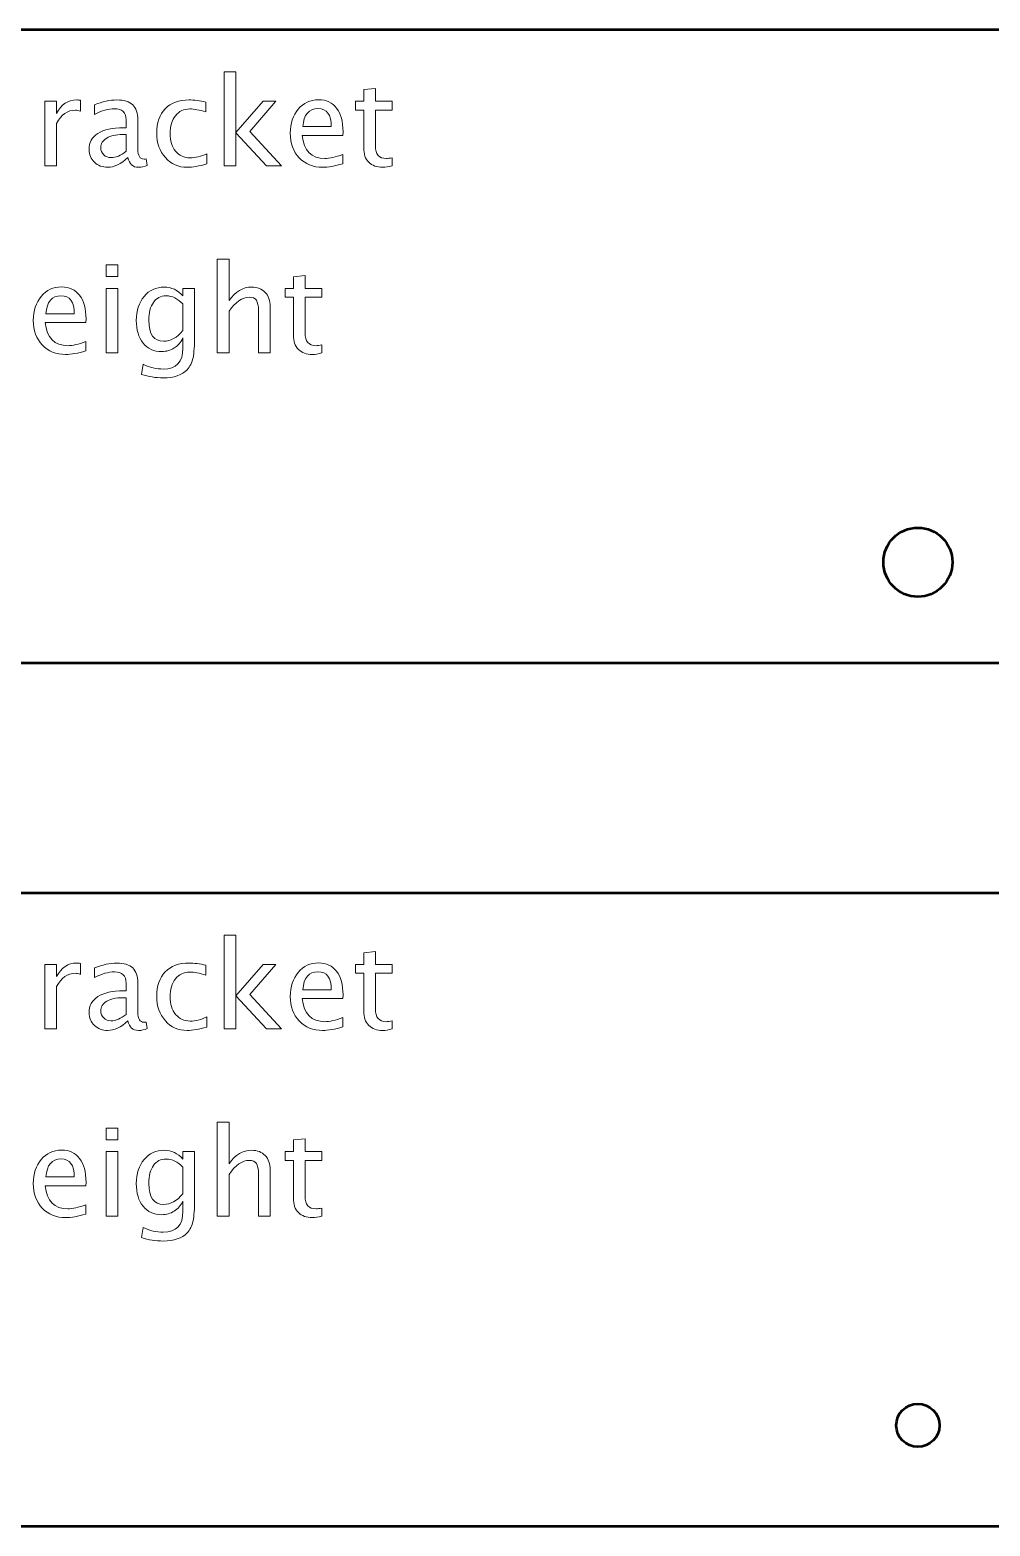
# Model space of a CAD drawing. Header units: centimetres. Extents: x -26.9 to 26.9, y -5.2 to 5.2.
# Drawn here: x 7.32 to 14, y -5.2 to 5.2 of the extents above; entities that cross this region are included whole.
import ezdxf

# ---------------------------------------------------------------- set-up
doc = ezdxf.new("R2010")
doc.units = ezdxf.units.CM
doc.header["$MEASUREMENT"] = 0
doc.layers.add('Layer 1', color=7, linetype='Continuous')

msp = doc.modelspace()

# ---------------------------------------------------------------- linework, layer by layer
at = {"layer": 'Layer 1', "lineweight": 53}
for centre, major_axis in [((13.5, 1.5), (0, 0.24)), ((13.5, -4.5), (0, 0.15))]:
    msp.add_ellipse(centre, major_axis=major_axis, ratio=1, dxfattribs=at)
for points in [[(-26.95, 1.3), (-26.95, 1.3), (-26.95, 4.7), (-26.95, 4.7), (-26.95, 4.7), (-26.95, 4.97614), (-26.72614, 5.2), (-26.45, 5.2), (-26.45, 5.2), (-26.45, 5.2), (26.45, 5.2), (26.45, 5.2), (26.45, 5.2), (26.72614, 5.2), (26.95, 4.97614), (26.95, 4.7), (26.95, 4.7), (26.95, 4.7), (26.95, 1.3), (26.95, 1.3), (26.95, 1.3), (26.95, 1.02386), (26.72614, 0.8), (26.45, 0.8), (26.45, 0.8), (26.45, 0.8), (-26.45, 0.8), (-26.45, 0.8), (-26.45, 0.8), (-26.72614, 0.8), (-26.95, 1.02386), (-26.95, 1.3)], [(-26.95, -4.7), (-26.95, -4.7), (-26.95, -1.3), (-26.95, -1.3), (-26.95, -1.3), (-26.95, -1.02386), (-26.72614, -0.8), (-26.45, -0.8), (-26.45, -0.8), (-26.45, -0.8), (26.45, -0.8), (26.45, -0.8), (26.45, -0.8), (26.72614, -0.8), (26.95, -1.02386), (26.95, -1.3), (26.95, -1.3), (26.95, -1.3), (26.95, -4.7), (26.95, -4.7), (26.95, -4.7), (26.95, -4.97614), (26.72614, -5.2), (26.45, -5.2), (26.45, -5.2), (26.45, -5.2), (-26.45, -5.2), (-26.45, -5.2), (-26.45, -5.2), (-26.72614, -5.2), (-26.95, -4.97614), (-26.95, -4.7)]]:
    msp.add_open_spline(points, degree=3, knots=[0, 0, 0, 0, 0.11111111, 0.11111111, 0.11111111, 0.11111111, 0.22222222, 0.22222222, 0.22222222, 0.22222222, 0.33333333, 0.33333333, 0.33333333, 0.33333333, 0.44444444, 0.44444444, 0.44444444, 0.44444444, 0.55555556, 0.55555556, 0.55555556, 0.55555556, 0.66666667, 0.66666667, 0.66666667, 0.66666667, 0.77777778, 0.77777778, 0.77777778, 0.77777778, 1, 1, 1, 1], dxfattribs=at)
at = {"layer": 'Layer 1', "color": 5, "lineweight": 9}
for points, knots in [([(8.67599, 4.25531), (8.67599, 4.25531), (8.67599, 4.90809), (8.67599, 4.90809), (8.67599, 4.90809), (8.67599, 4.90809), (8.75727, 4.90809), (8.75727, 4.90809), (8.75727, 4.90809), (8.75727, 4.90809), (8.75727, 4.48631), (8.75727, 4.48631), (8.75727, 4.48631), (8.75727, 4.48631), (8.94777, 4.70405), (8.94777, 4.70405), (8.94777, 4.70405), (8.94777, 4.70405), (9.03554, 4.70405), (9.03554, 4.70405), (9.03554, 4.70405), (9.03554, 4.70405), (8.85351, 4.49464), (8.85351, 4.49464), (8.85351, 4.49464), (8.85351, 4.49464), (9.07364, 4.25531), (9.07364, 4.25531), (9.07364, 4.25531), (9.07364, 4.25531), (8.96894, 4.25531), (8.96894, 4.25531), (8.96894, 4.25531), (8.96894, 4.25531), (8.75727, 4.48546), (8.75727, 4.48546), (8.75727, 4.48546), (8.75727, 4.48546), (8.75727, 4.25531), (8.75727, 4.25531), (8.75727, 4.25531), (8.75727, 4.25531), (8.67599, 4.25531), (8.67599, 4.25531)], [0, 0, 0, 0, 0.08333333, 0.08333333, 0.08333333, 0.08333333, 0.16666667, 0.16666667, 0.16666667, 0.16666667, 0.25, 0.25, 0.25, 0.25, 0.33333333, 0.33333333, 0.33333333, 0.33333333, 0.41666667, 0.41666667, 0.41666667, 0.41666667, 0.5, 0.5, 0.5, 0.5, 0.58333333, 0.58333333, 0.58333333, 0.58333333, 0.66666667, 0.66666667, 0.66666667, 0.66666667, 0.75, 0.75, 0.75, 0.75, 0.83333333, 0.83333333, 0.83333333, 0.83333333, 1, 1, 1, 1]), ([(9.84327, 4.25545), (9.81815, 4.24854), (9.79628, 4.24515), (9.7778, 4.24515), (9.7778, 4.24515), (9.73631, 4.24515), (9.70399, 4.257), (9.68085, 4.28071), (9.68085, 4.28071), (9.65757, 4.30442), (9.646, 4.3373), (9.646, 4.37949), (9.646, 4.37949), (9.646, 4.37949), (9.646, 4.64308), (9.646, 4.64308), (9.646, 4.64308), (9.646, 4.64308), (9.58983, 4.64308), (9.58983, 4.64308), (9.58983, 4.64308), (9.58983, 4.64308), (9.58983, 4.70405), (9.58983, 4.70405), (9.58983, 4.70405), (9.58983, 4.70405), (9.646, 4.70405), (9.646, 4.70405), (9.646, 4.70405), (9.646, 4.70405), (9.646, 4.78518), (9.646, 4.78518), (9.646, 4.78518), (9.646, 4.78518), (9.72728, 4.79295), (9.72728, 4.79295), (9.72728, 4.79295), (9.72728, 4.79295), (9.72728, 4.70405), (9.72728, 4.70405), (9.72728, 4.70405), (9.72728, 4.70405), (9.84496, 4.70405), (9.84496, 4.70405), (9.84496, 4.70405), (9.84496, 4.70405), (9.84496, 4.64308), (9.84496, 4.64308), (9.84496, 4.64308), (9.84496, 4.64308), (9.72728, 4.64308), (9.72728, 4.64308), (9.72728, 4.64308), (9.72728, 4.64308), (9.72728, 4.39416), (9.72728, 4.39416), (9.72728, 4.39416), (9.72728, 4.33546), (9.75282, 4.30611), (9.80376, 4.30611), (9.80376, 4.30611), (9.81463, 4.30611), (9.82775, 4.30794), (9.84327, 4.31147), (9.84327, 4.31147), (9.84327, 4.31147), (9.84327, 4.25545), (9.84327, 4.25545)], [0, 0, 0, 0, 0.05555556, 0.05555556, 0.05555556, 0.05555556, 0.11111111, 0.11111111, 0.11111111, 0.11111111, 0.16666667, 0.16666667, 0.16666667, 0.16666667, 0.22222222, 0.22222222, 0.22222222, 0.22222222, 0.27777778, 0.27777778, 0.27777778, 0.27777778, 0.33333333, 0.33333333, 0.33333333, 0.33333333, 0.38888889, 0.38888889, 0.38888889, 0.38888889, 0.44444444, 0.44444444, 0.44444444, 0.44444444, 0.5, 0.5, 0.5, 0.5, 0.55555556, 0.55555556, 0.55555556, 0.55555556, 0.61111111, 0.61111111, 0.61111111, 0.61111111, 0.66666667, 0.66666667, 0.66666667, 0.66666667, 0.72222222, 0.72222222, 0.72222222, 0.72222222, 0.77777778, 0.77777778, 0.77777778, 0.77777778, 0.83333333, 0.83333333, 0.83333333, 0.83333333, 0.88888889, 0.88888889, 0.88888889, 0.88888889, 1, 1, 1, 1]), ([(7.42842, 4.25531), (7.42842, 4.25531), (7.42842, 4.70405), (7.42842, 4.70405), (7.42842, 4.70405), (7.42842, 4.70405), (7.5097, 4.70405), (7.5097, 4.70405), (7.5097, 4.70405), (7.5097, 4.70405), (7.5097, 4.61924), (7.5097, 4.61924), (7.5097, 4.61924), (7.54202, 4.68203), (7.58886, 4.71336), (7.65039, 4.71336), (7.65039, 4.71336), (7.65871, 4.71336), (7.66746, 4.71265), (7.67649, 4.71124), (7.67649, 4.71124), (7.67649, 4.71124), (7.67649, 4.63518), (7.67649, 4.63518), (7.67649, 4.63518), (7.66238, 4.63984), (7.64997, 4.64224), (7.63924, 4.64224), (7.63924, 4.64224), (7.58759, 4.64224), (7.54441, 4.61176), (7.5097, 4.55066), (7.5097, 4.55066), (7.5097, 4.55066), (7.5097, 4.25531), (7.5097, 4.25531), (7.5097, 4.25531), (7.5097, 4.25531), (7.42842, 4.25531), (7.42842, 4.25531)], [0, 0, 0, 0, 0.09090909, 0.09090909, 0.09090909, 0.09090909, 0.18181818, 0.18181818, 0.18181818, 0.18181818, 0.27272727, 0.27272727, 0.27272727, 0.27272727, 0.36363636, 0.36363636, 0.36363636, 0.36363636, 0.45454545, 0.45454545, 0.45454545, 0.45454545, 0.54545455, 0.54545455, 0.54545455, 0.54545455, 0.63636364, 0.63636364, 0.63636364, 0.63636364, 0.72727273, 0.72727273, 0.72727273, 0.72727273, 0.81818182, 0.81818182, 0.81818182, 0.81818182, 1, 1, 1, 1]), ([(8.00613, 4.31246), (7.95731, 4.26759), (7.91032, 4.24515), (7.86516, 4.24515), (7.86516, 4.24515), (7.82805, 4.24515), (7.79715, 4.25672), (7.77273, 4.28), (7.77273, 4.28), (7.74818, 4.30329), (7.7359, 4.33264), (7.7359, 4.36806), (7.7359, 4.36806), (7.7359, 4.41702), (7.75651, 4.4547), (7.79771, 4.48095), (7.79771, 4.48095), (7.83892, 4.50719), (7.89804, 4.52032), (7.97509, 4.52032), (7.97509, 4.52032), (7.97509, 4.52032), (7.99414, 4.52032), (7.99414, 4.52032), (7.99414, 4.52032), (7.99414, 4.52032), (7.99414, 4.57436), (7.99414, 4.57436), (7.99414, 4.57436), (7.99414, 4.62643), (7.96704, 4.6524), (7.91272, 4.6524), (7.91272, 4.6524), (7.87067, 4.6524), (7.82466, 4.63913), (7.77485, 4.6126), (7.77485, 4.6126), (7.77485, 4.6126), (7.77485, 4.67949), (7.77485, 4.67949), (7.77485, 4.67949), (7.8296, 4.70207), (7.88125, 4.71336), (7.92965, 4.71336), (7.92965, 4.71336), (7.97946, 4.71336), (8.01629, 4.70207), (8.03986, 4.67935), (8.03986, 4.67935), (8.06356, 4.65663), (8.07542, 4.62164), (8.07542, 4.57436), (8.07542, 4.57436), (8.07542, 4.57436), (8.07542, 4.37159), (8.07542, 4.37159), (8.07542, 4.37159), (8.07542, 4.32516), (8.08967, 4.30188), (8.11832, 4.30188), (8.11832, 4.30188), (8.12184, 4.30188), (8.12707, 4.30244), (8.13398, 4.30357), (8.13398, 4.30357), (8.13398, 4.30357), (8.13977, 4.25841), (8.13977, 4.25841), (8.13977, 4.25841), (8.12128, 4.24952), (8.10096, 4.24515), (8.07866, 4.24515), (8.07866, 4.24515), (8.0407, 4.24515), (8.01657, 4.26759), (8.00613, 4.31246)], [0, 0, 0, 0, 0.05, 0.05, 0.05, 0.05, 0.1, 0.1, 0.1, 0.1, 0.15, 0.15, 0.15, 0.15, 0.2, 0.2, 0.2, 0.2, 0.25, 0.25, 0.25, 0.25, 0.3, 0.3, 0.3, 0.3, 0.35, 0.35, 0.35, 0.35, 0.4, 0.4, 0.4, 0.4, 0.45, 0.45, 0.45, 0.45, 0.5, 0.5, 0.5, 0.5, 0.55, 0.55, 0.55, 0.55, 0.6, 0.6, 0.6, 0.6, 0.65, 0.65, 0.65, 0.65, 0.7, 0.7, 0.7, 0.7, 0.75, 0.75, 0.75, 0.75, 0.8, 0.8, 0.8, 0.8, 0.85, 0.85, 0.85, 0.85, 0.9, 0.9, 0.9, 0.9, 1, 1, 1, 1]), ([(8.55392, 4.26886), (8.50129, 4.25305), (8.45585, 4.24515), (8.41761, 4.24515), (8.41761, 4.24515), (8.35693, 4.24515), (8.3067, 4.26759), (8.26676, 4.31232), (8.26676, 4.31232), (8.22683, 4.35719), (8.20679, 4.41378), (8.20679, 4.48194), (8.20679, 4.48194), (8.20679, 4.55475), (8.22655, 4.61162), (8.26606, 4.65226), (8.26606, 4.65226), (8.30557, 4.69304), (8.36074, 4.71336), (8.43158, 4.71336), (8.43158, 4.71336), (8.46644, 4.71336), (8.50566, 4.70856), (8.54884, 4.69897), (8.54884, 4.69897), (8.54884, 4.69897), (8.54884, 4.63038), (8.54884, 4.63038), (8.54884, 4.63038), (8.50298, 4.64393), (8.46559, 4.6507), (8.4368, 4.6507), (8.4368, 4.6507), (8.39503, 4.6507), (8.36159, 4.63504), (8.33661, 4.60386), (8.33661, 4.60386), (8.31164, 4.57267), (8.29908, 4.53104), (8.29908, 4.47911), (8.29908, 4.47911), (8.29908, 4.42874), (8.31206, 4.3881), (8.33788, 4.35691), (8.33788, 4.35691), (8.36371, 4.32587), (8.39743, 4.31034), (8.43934, 4.31034), (8.43934, 4.31034), (8.47645, 4.31034), (8.51455, 4.31994), (8.55392, 4.33913), (8.55392, 4.33913), (8.55392, 4.33913), (8.55392, 4.26886), (8.55392, 4.26886)], [0, 0, 0, 0, 0.06666667, 0.06666667, 0.06666667, 0.06666667, 0.13333333, 0.13333333, 0.13333333, 0.13333333, 0.2, 0.2, 0.2, 0.2, 0.26666667, 0.26666667, 0.26666667, 0.26666667, 0.33333333, 0.33333333, 0.33333333, 0.33333333, 0.4, 0.4, 0.4, 0.4, 0.46666667, 0.46666667, 0.46666667, 0.46666667, 0.53333333, 0.53333333, 0.53333333, 0.53333333, 0.6, 0.6, 0.6, 0.6, 0.66666667, 0.66666667, 0.66666667, 0.66666667, 0.73333333, 0.73333333, 0.73333333, 0.73333333, 0.8, 0.8, 0.8, 0.8, 0.86666667, 0.86666667, 0.86666667, 0.86666667, 1, 1, 1, 1]), ([(9.50022, 4.2697), (9.44561, 4.25333), (9.39891, 4.24515), (9.35996, 4.24515), (9.35996, 4.24515), (9.2935, 4.24515), (9.23945, 4.26716), (9.19782, 4.31105), (9.19782, 4.31105), (9.15619, 4.35493), (9.13531, 4.4118), (9.13531, 4.48179), (9.13531, 4.48179), (9.13531, 4.54967), (9.15365, 4.60541), (9.19048, 4.64901), (9.19048, 4.64901), (9.22731, 4.69247), (9.27445, 4.71421), (9.33188, 4.71421), (9.33188, 4.71421), (9.38621, 4.71421), (9.42826, 4.69487), (9.45789, 4.65621), (9.45789, 4.65621), (9.48752, 4.61754), (9.50234, 4.56279), (9.50234, 4.49181), (9.50234, 4.49181), (9.50234, 4.49181), (9.50192, 4.46698), (9.50192, 4.46698), (9.50192, 4.46698), (9.50192, 4.46698), (9.21828, 4.46698), (9.21828, 4.46698), (9.21828, 4.46698), (9.23014, 4.35973), (9.28249, 4.30611), (9.3752, 4.30611), (9.3752, 4.30611), (9.40921, 4.30611), (9.45084, 4.31571), (9.50022, 4.3349), (9.50022, 4.3349), (9.50022, 4.3349), (9.50022, 4.2697), (9.50022, 4.2697)], [0, 0, 0, 0, 0.07692308, 0.07692308, 0.07692308, 0.07692308, 0.15384615, 0.15384615, 0.15384615, 0.15384615, 0.23076923, 0.23076923, 0.23076923, 0.23076923, 0.30769231, 0.30769231, 0.30769231, 0.30769231, 0.38461538, 0.38461538, 0.38461538, 0.38461538, 0.46153846, 0.46153846, 0.46153846, 0.46153846, 0.53846154, 0.53846154, 0.53846154, 0.53846154, 0.61538462, 0.61538462, 0.61538462, 0.61538462, 0.69230769, 0.69230769, 0.69230769, 0.69230769, 0.76923077, 0.76923077, 0.76923077, 0.76923077, 0.84615385, 0.84615385, 0.84615385, 0.84615385, 1, 1, 1, 1]), ([(9.22252, 4.52794), (9.22252, 4.52794), (9.42064, 4.52794), (9.42064, 4.52794), (9.42064, 4.52794), (9.42064, 4.61148), (9.38945, 4.65324), (9.32722, 4.65324), (9.32722, 4.65324), (9.26457, 4.65324), (9.22971, 4.61148), (9.22252, 4.52794)], [0, 0, 0, 0, 0.25, 0.25, 0.25, 0.25, 0.5, 0.5, 0.5, 0.5, 1, 1, 1, 1]), ([(7.99414, 4.35677), (7.99414, 4.35677), (7.99414, 4.47206), (7.99414, 4.47206), (7.99414, 4.47206), (7.99414, 4.47206), (7.96803, 4.4729), (7.96803, 4.4729), (7.96803, 4.4729), (7.92288, 4.4729), (7.88647, 4.46458), (7.85867, 4.44793), (7.85867, 4.44793), (7.83101, 4.43114), (7.81718, 4.40898), (7.81718, 4.38132), (7.81718, 4.38132), (7.81718, 4.36199), (7.8241, 4.34562), (7.83779, 4.33222), (7.83779, 4.33222), (7.85162, 4.31881), (7.86841, 4.31204), (7.8883, 4.31204), (7.8883, 4.31204), (7.92217, 4.31204), (7.95745, 4.32699), (7.99414, 4.35677)], [0, 0, 0, 0, 0.125, 0.125, 0.125, 0.125, 0.25, 0.25, 0.25, 0.25, 0.375, 0.375, 0.375, 0.375, 0.5, 0.5, 0.5, 0.5, 0.625, 0.625, 0.625, 0.625, 0.75, 0.75, 0.75, 0.75, 1, 1, 1, 1]), ([(7.85537, 3.48513), (7.85537, 3.48513), (7.85537, 3.56641), (7.85537, 3.56641), (7.85537, 3.56641), (7.85537, 3.56641), (7.93665, 3.56641), (7.93665, 3.56641), (7.93665, 3.56641), (7.93665, 3.56641), (7.93665, 3.48513), (7.93665, 3.48513), (7.93665, 3.48513), (7.93665, 3.48513), (7.85537, 3.48513), (7.85537, 3.48513)], [0, 0, 0, 0, 0.2, 0.2, 0.2, 0.2, 0.4, 0.4, 0.4, 0.4, 0.6, 0.6, 0.6, 0.6, 1, 1, 1, 1]), ([(8.62796, 2.95427), (8.62796, 2.95427), (8.62796, 3.60705), (8.62796, 3.60705), (8.62796, 3.60705), (8.62796, 3.60705), (8.70924, 3.60705), (8.70924, 3.60705), (8.70924, 3.60705), (8.70924, 3.60705), (8.70924, 3.3182), (8.70924, 3.3182), (8.70924, 3.3182), (8.75228, 3.38099), (8.80506, 3.41232), (8.86743, 3.41232), (8.86743, 3.41232), (8.90666, 3.41232), (8.93784, 3.40004), (8.96084, 3.37535), (8.96084, 3.37535), (8.98384, 3.35079), (8.99542, 3.31763), (8.99542, 3.27615), (8.99542, 3.27615), (8.99542, 3.27615), (8.99542, 2.95427), (8.99542, 2.95427), (8.99542, 2.95427), (8.99542, 2.95427), (8.91413, 2.95427), (8.91413, 2.95427), (8.91413, 2.95427), (8.91413, 2.95427), (8.91413, 3.24962), (8.91413, 3.24962), (8.91413, 3.24962), (8.91413, 3.28292), (8.9092, 3.30663), (8.89946, 3.32074), (8.89946, 3.32074), (8.88958, 3.33499), (8.87335, 3.34204), (8.85063, 3.34204), (8.85063, 3.34204), (8.80068, 3.34204), (8.75355, 3.30945), (8.70924, 3.24425), (8.70924, 3.24425), (8.70924, 3.24425), (8.70924, 2.95427), (8.70924, 2.95427), (8.70924, 2.95427), (8.70924, 2.95427), (8.62796, 2.95427), (8.62796, 2.95427)], [0, 0, 0, 0, 0.06666667, 0.06666667, 0.06666667, 0.06666667, 0.13333333, 0.13333333, 0.13333333, 0.13333333, 0.2, 0.2, 0.2, 0.2, 0.26666667, 0.26666667, 0.26666667, 0.26666667, 0.33333333, 0.33333333, 0.33333333, 0.33333333, 0.4, 0.4, 0.4, 0.4, 0.46666667, 0.46666667, 0.46666667, 0.46666667, 0.53333333, 0.53333333, 0.53333333, 0.53333333, 0.6, 0.6, 0.6, 0.6, 0.66666667, 0.66666667, 0.66666667, 0.66666667, 0.73333333, 0.73333333, 0.73333333, 0.73333333, 0.8, 0.8, 0.8, 0.8, 0.86666667, 0.86666667, 0.86666667, 0.86666667, 1, 1, 1, 1]), ([(9.35412, 2.95441), (9.329, 2.9475), (9.30713, 2.94411), (9.28865, 2.94411), (9.28865, 2.94411), (9.24716, 2.94411), (9.21484, 2.95596), (9.1917, 2.97967), (9.1917, 2.97967), (9.16842, 3.00338), (9.15685, 3.03626), (9.15685, 3.07845), (9.15685, 3.07845), (9.15685, 3.07845), (9.15685, 3.34204), (9.15685, 3.34204), (9.15685, 3.34204), (9.15685, 3.34204), (9.10068, 3.34204), (9.10068, 3.34204), (9.10068, 3.34204), (9.10068, 3.34204), (9.10068, 3.40301), (9.10068, 3.40301), (9.10068, 3.40301), (9.10068, 3.40301), (9.15685, 3.40301), (9.15685, 3.40301), (9.15685, 3.40301), (9.15685, 3.40301), (9.15685, 3.48414), (9.15685, 3.48414), (9.15685, 3.48414), (9.15685, 3.48414), (9.23813, 3.49191), (9.23813, 3.49191), (9.23813, 3.49191), (9.23813, 3.49191), (9.23813, 3.40301), (9.23813, 3.40301), (9.23813, 3.40301), (9.23813, 3.40301), (9.35581, 3.40301), (9.35581, 3.40301), (9.35581, 3.40301), (9.35581, 3.40301), (9.35581, 3.34204), (9.35581, 3.34204), (9.35581, 3.34204), (9.35581, 3.34204), (9.23813, 3.34204), (9.23813, 3.34204), (9.23813, 3.34204), (9.23813, 3.34204), (9.23813, 3.09312), (9.23813, 3.09312), (9.23813, 3.09312), (9.23813, 3.03442), (9.26367, 3.00507), (9.31461, 3.00507), (9.31461, 3.00507), (9.32548, 3.00507), (9.3386, 3.0069), (9.35412, 3.01043), (9.35412, 3.01043), (9.35412, 3.01043), (9.35412, 2.95441), (9.35412, 2.95441)], [0, 0, 0, 0, 0.05555556, 0.05555556, 0.05555556, 0.05555556, 0.11111111, 0.11111111, 0.11111111, 0.11111111, 0.16666667, 0.16666667, 0.16666667, 0.16666667, 0.22222222, 0.22222222, 0.22222222, 0.22222222, 0.27777778, 0.27777778, 0.27777778, 0.27777778, 0.33333333, 0.33333333, 0.33333333, 0.33333333, 0.38888889, 0.38888889, 0.38888889, 0.38888889, 0.44444444, 0.44444444, 0.44444444, 0.44444444, 0.5, 0.5, 0.5, 0.5, 0.55555556, 0.55555556, 0.55555556, 0.55555556, 0.61111111, 0.61111111, 0.61111111, 0.61111111, 0.66666667, 0.66666667, 0.66666667, 0.66666667, 0.72222222, 0.72222222, 0.72222222, 0.72222222, 0.77777778, 0.77777778, 0.77777778, 0.77777778, 0.83333333, 0.83333333, 0.83333333, 0.83333333, 0.88888889, 0.88888889, 0.88888889, 0.88888889, 1, 1, 1, 1]), ([(7.71298, 2.96866), (7.65837, 2.95229), (7.61167, 2.94411), (7.57272, 2.94411), (7.57272, 2.94411), (7.50626, 2.94411), (7.45221, 2.96612), (7.41058, 3.01001), (7.41058, 3.01001), (7.36895, 3.05389), (7.34807, 3.11076), (7.34807, 3.18075), (7.34807, 3.18075), (7.34807, 3.24863), (7.36641, 3.30437), (7.40324, 3.34797), (7.40324, 3.34797), (7.44007, 3.39143), (7.48721, 3.41317), (7.54464, 3.41317), (7.54464, 3.41317), (7.59897, 3.41317), (7.64102, 3.39383), (7.67065, 3.35517), (7.67065, 3.35517), (7.70028, 3.3165), (7.7151, 3.26175), (7.7151, 3.19077), (7.7151, 3.19077), (7.7151, 3.19077), (7.71468, 3.16594), (7.71468, 3.16594), (7.71468, 3.16594), (7.71468, 3.16594), (7.43104, 3.16594), (7.43104, 3.16594), (7.43104, 3.16594), (7.4429, 3.05869), (7.49525, 3.00507), (7.58796, 3.00507), (7.58796, 3.00507), (7.62197, 3.00507), (7.6636, 3.01467), (7.71298, 3.03386), (7.71298, 3.03386), (7.71298, 3.03386), (7.71298, 2.96866), (7.71298, 2.96866)], [0, 0, 0, 0, 0.07692308, 0.07692308, 0.07692308, 0.07692308, 0.15384615, 0.15384615, 0.15384615, 0.15384615, 0.23076923, 0.23076923, 0.23076923, 0.23076923, 0.30769231, 0.30769231, 0.30769231, 0.30769231, 0.38461538, 0.38461538, 0.38461538, 0.38461538, 0.46153846, 0.46153846, 0.46153846, 0.46153846, 0.53846154, 0.53846154, 0.53846154, 0.53846154, 0.61538462, 0.61538462, 0.61538462, 0.61538462, 0.69230769, 0.69230769, 0.69230769, 0.69230769, 0.76923077, 0.76923077, 0.76923077, 0.76923077, 0.84615385, 0.84615385, 0.84615385, 0.84615385, 1, 1, 1, 1]), ([(7.43528, 3.2269), (7.43528, 3.2269), (7.6334, 3.2269), (7.6334, 3.2269), (7.6334, 3.2269), (7.6334, 3.31044), (7.60221, 3.3522), (7.53998, 3.3522), (7.53998, 3.3522), (7.47733, 3.3522), (7.44247, 3.31044), (7.43528, 3.2269)], [0, 0, 0, 0, 0.25, 0.25, 0.25, 0.25, 0.5, 0.5, 0.5, 0.5, 1, 1, 1, 1]), ([(7.85537, 2.95427), (7.85537, 2.95427), (7.85537, 3.40301), (7.85537, 3.40301), (7.85537, 3.40301), (7.85537, 3.40301), (7.93665, 3.40301), (7.93665, 3.40301), (7.93665, 3.40301), (7.93665, 3.40301), (7.93665, 2.95427), (7.93665, 2.95427), (7.93665, 2.95427), (7.93665, 2.95427), (7.85537, 2.95427), (7.85537, 2.95427)], [0, 0, 0, 0, 0.2, 0.2, 0.2, 0.2, 0.4, 0.4, 0.4, 0.4, 0.6, 0.6, 0.6, 0.6, 1, 1, 1, 1]), ([(8.10175, 2.80526), (8.10175, 2.80526), (8.11135, 2.87553), (8.11135, 2.87553), (8.11135, 2.87553), (8.15848, 2.85352), (8.20519, 2.84251), (8.25133, 2.84251), (8.25133, 2.84251), (8.34291, 2.84251), (8.38877, 2.89105), (8.38877, 2.988), (8.38877, 2.988), (8.38877, 2.988), (8.38877, 3.05855), (8.38877, 3.05855), (8.38877, 3.05855), (8.37466, 3.02878), (8.35463, 3.00578), (8.32852, 2.98927), (8.32852, 2.98927), (8.30241, 2.97276), (8.27335, 2.96443), (8.24131, 2.96443), (8.24131, 2.96443), (8.18699, 2.96443), (8.14395, 2.9839), (8.1122, 3.02285), (8.1122, 3.02285), (8.08045, 3.0618), (8.0645, 3.11457), (8.0645, 3.18118), (8.0645, 3.18118), (8.0645, 3.24933), (8.08256, 3.30493), (8.11869, 3.34797), (8.11869, 3.34797), (8.15495, 3.39087), (8.20166, 3.41232), (8.25909, 3.41232), (8.25909, 3.41232), (8.30933, 3.41232), (8.35265, 3.392), (8.38877, 3.35122), (8.38877, 3.35122), (8.38877, 3.35122), (8.38877, 3.40301), (8.38877, 3.40301), (8.38877, 3.40301), (8.38877, 3.40301), (8.47006, 3.40301), (8.47006, 3.40301), (8.47006, 3.40301), (8.47006, 3.40301), (8.47006, 3.07675), (8.47006, 3.07675), (8.47006, 3.07675), (8.47006, 3.00662), (8.46639, 2.95469), (8.45905, 2.92097), (8.45905, 2.92097), (8.45185, 2.88724), (8.43802, 2.85958), (8.41798, 2.83814), (8.41798, 2.83814), (8.38242, 2.80046), (8.32683, 2.78155), (8.25133, 2.78155), (8.25133, 2.78155), (8.19954, 2.78155), (8.14973, 2.78945), (8.10175, 2.80526)], [0, 0, 0, 0, 0.05263158, 0.05263158, 0.05263158, 0.05263158, 0.10526316, 0.10526316, 0.10526316, 0.10526316, 0.15789474, 0.15789474, 0.15789474, 0.15789474, 0.21052632, 0.21052632, 0.21052632, 0.21052632, 0.26315789, 0.26315789, 0.26315789, 0.26315789, 0.31578947, 0.31578947, 0.31578947, 0.31578947, 0.36842105, 0.36842105, 0.36842105, 0.36842105, 0.42105263, 0.42105263, 0.42105263, 0.42105263, 0.47368421, 0.47368421, 0.47368421, 0.47368421, 0.52631579, 0.52631579, 0.52631579, 0.52631579, 0.57894737, 0.57894737, 0.57894737, 0.57894737, 0.63157895, 0.63157895, 0.63157895, 0.63157895, 0.68421053, 0.68421053, 0.68421053, 0.68421053, 0.73684211, 0.73684211, 0.73684211, 0.73684211, 0.78947368, 0.78947368, 0.78947368, 0.78947368, 0.84210526, 0.84210526, 0.84210526, 0.84210526, 0.89473684, 0.89473684, 0.89473684, 0.89473684, 1, 1, 1, 1]), ([(8.38877, 3.10949), (8.38877, 3.10949), (8.38877, 3.29562), (8.38877, 3.29562), (8.38877, 3.29562), (8.35293, 3.33273), (8.31384, 3.35136), (8.27165, 3.35136), (8.27165, 3.35136), (8.23412, 3.35136), (8.20477, 3.3364), (8.1836, 3.30634), (8.1836, 3.30634), (8.16229, 3.27643), (8.15171, 3.2348), (8.15171, 3.18174), (8.15171, 3.18174), (8.15171, 3.08423), (8.18628, 3.03555), (8.25557, 3.03555), (8.25557, 3.03555), (8.3027, 3.03555), (8.34715, 3.06024), (8.38877, 3.10949)], [0, 0, 0, 0, 0.14285714, 0.14285714, 0.14285714, 0.14285714, 0.28571429, 0.28571429, 0.28571429, 0.28571429, 0.42857143, 0.42857143, 0.42857143, 0.42857143, 0.57142857, 0.57142857, 0.57142857, 0.57142857, 0.71428571, 0.71428571, 0.71428571, 0.71428571, 1, 1, 1, 1]), ([(8.67599, -1.74469), (8.67599, -1.74469), (8.67599, -1.09191), (8.67599, -1.09191), (8.67599, -1.09191), (8.67599, -1.09191), (8.75727, -1.09191), (8.75727, -1.09191), (8.75727, -1.09191), (8.75727, -1.09191), (8.75727, -1.51369), (8.75727, -1.51369), (8.75727, -1.51369), (8.75727, -1.51369), (8.94777, -1.29595), (8.94777, -1.29595), (8.94777, -1.29595), (8.94777, -1.29595), (9.03554, -1.29595), (9.03554, -1.29595), (9.03554, -1.29595), (9.03554, -1.29595), (8.85351, -1.50536), (8.85351, -1.50536), (8.85351, -1.50536), (8.85351, -1.50536), (9.07364, -1.74469), (9.07364, -1.74469), (9.07364, -1.74469), (9.07364, -1.74469), (8.96894, -1.74469), (8.96894, -1.74469), (8.96894, -1.74469), (8.96894, -1.74469), (8.75727, -1.51454), (8.75727, -1.51454), (8.75727, -1.51454), (8.75727, -1.51454), (8.75727, -1.74469), (8.75727, -1.74469), (8.75727, -1.74469), (8.75727, -1.74469), (8.67599, -1.74469), (8.67599, -1.74469)], [0, 0, 0, 0, 0.08333333, 0.08333333, 0.08333333, 0.08333333, 0.16666667, 0.16666667, 0.16666667, 0.16666667, 0.25, 0.25, 0.25, 0.25, 0.33333333, 0.33333333, 0.33333333, 0.33333333, 0.41666667, 0.41666667, 0.41666667, 0.41666667, 0.5, 0.5, 0.5, 0.5, 0.58333333, 0.58333333, 0.58333333, 0.58333333, 0.66666667, 0.66666667, 0.66666667, 0.66666667, 0.75, 0.75, 0.75, 0.75, 0.83333333, 0.83333333, 0.83333333, 0.83333333, 1, 1, 1, 1]), ([(9.84327, -1.74455), (9.81815, -1.75146), (9.79628, -1.75485), (9.7778, -1.75485), (9.7778, -1.75485), (9.73631, -1.75485), (9.70399, -1.743), (9.68085, -1.71929), (9.68085, -1.71929), (9.65757, -1.69558), (9.646, -1.6627), (9.646, -1.62051), (9.646, -1.62051), (9.646, -1.62051), (9.646, -1.35692), (9.646, -1.35692), (9.646, -1.35692), (9.646, -1.35692), (9.58983, -1.35692), (9.58983, -1.35692), (9.58983, -1.35692), (9.58983, -1.35692), (9.58983, -1.29595), (9.58983, -1.29595), (9.58983, -1.29595), (9.58983, -1.29595), (9.646, -1.29595), (9.646, -1.29595), (9.646, -1.29595), (9.646, -1.29595), (9.646, -1.21482), (9.646, -1.21482), (9.646, -1.21482), (9.646, -1.21482), (9.72728, -1.20705), (9.72728, -1.20705), (9.72728, -1.20705), (9.72728, -1.20705), (9.72728, -1.29595), (9.72728, -1.29595), (9.72728, -1.29595), (9.72728, -1.29595), (9.84496, -1.29595), (9.84496, -1.29595), (9.84496, -1.29595), (9.84496, -1.29595), (9.84496, -1.35692), (9.84496, -1.35692), (9.84496, -1.35692), (9.84496, -1.35692), (9.72728, -1.35692), (9.72728, -1.35692), (9.72728, -1.35692), (9.72728, -1.35692), (9.72728, -1.60584), (9.72728, -1.60584), (9.72728, -1.60584), (9.72728, -1.66454), (9.75282, -1.69389), (9.80376, -1.69389), (9.80376, -1.69389), (9.81463, -1.69389), (9.82775, -1.69206), (9.84327, -1.68853), (9.84327, -1.68853), (9.84327, -1.68853), (9.84327, -1.74455), (9.84327, -1.74455)], [0, 0, 0, 0, 0.05555556, 0.05555556, 0.05555556, 0.05555556, 0.11111111, 0.11111111, 0.11111111, 0.11111111, 0.16666667, 0.16666667, 0.16666667, 0.16666667, 0.22222222, 0.22222222, 0.22222222, 0.22222222, 0.27777778, 0.27777778, 0.27777778, 0.27777778, 0.33333333, 0.33333333, 0.33333333, 0.33333333, 0.38888889, 0.38888889, 0.38888889, 0.38888889, 0.44444444, 0.44444444, 0.44444444, 0.44444444, 0.5, 0.5, 0.5, 0.5, 0.55555556, 0.55555556, 0.55555556, 0.55555556, 0.61111111, 0.61111111, 0.61111111, 0.61111111, 0.66666667, 0.66666667, 0.66666667, 0.66666667, 0.72222222, 0.72222222, 0.72222222, 0.72222222, 0.77777778, 0.77777778, 0.77777778, 0.77777778, 0.83333333, 0.83333333, 0.83333333, 0.83333333, 0.88888889, 0.88888889, 0.88888889, 0.88888889, 1, 1, 1, 1]), ([(7.42842, -1.74469), (7.42842, -1.74469), (7.42842, -1.29595), (7.42842, -1.29595), (7.42842, -1.29595), (7.42842, -1.29595), (7.5097, -1.29595), (7.5097, -1.29595), (7.5097, -1.29595), (7.5097, -1.29595), (7.5097, -1.38076), (7.5097, -1.38076), (7.5097, -1.38076), (7.54202, -1.31797), (7.58886, -1.28664), (7.65039, -1.28664), (7.65039, -1.28664), (7.65871, -1.28664), (7.66746, -1.28735), (7.67649, -1.28876), (7.67649, -1.28876), (7.67649, -1.28876), (7.67649, -1.36482), (7.67649, -1.36482), (7.67649, -1.36482), (7.66238, -1.36016), (7.64997, -1.35776), (7.63924, -1.35776), (7.63924, -1.35776), (7.58759, -1.35776), (7.54441, -1.38824), (7.5097, -1.44934), (7.5097, -1.44934), (7.5097, -1.44934), (7.5097, -1.74469), (7.5097, -1.74469), (7.5097, -1.74469), (7.5097, -1.74469), (7.42842, -1.74469), (7.42842, -1.74469)], [0, 0, 0, 0, 0.09090909, 0.09090909, 0.09090909, 0.09090909, 0.18181818, 0.18181818, 0.18181818, 0.18181818, 0.27272727, 0.27272727, 0.27272727, 0.27272727, 0.36363636, 0.36363636, 0.36363636, 0.36363636, 0.45454545, 0.45454545, 0.45454545, 0.45454545, 0.54545455, 0.54545455, 0.54545455, 0.54545455, 0.63636364, 0.63636364, 0.63636364, 0.63636364, 0.72727273, 0.72727273, 0.72727273, 0.72727273, 0.81818182, 0.81818182, 0.81818182, 0.81818182, 1, 1, 1, 1]), ([(8.00613, -1.68754), (7.95731, -1.73241), (7.91032, -1.75485), (7.86516, -1.75485), (7.86516, -1.75485), (7.82805, -1.75485), (7.79715, -1.74328), (7.77273, -1.72), (7.77273, -1.72), (7.74818, -1.69671), (7.7359, -1.66736), (7.7359, -1.63194), (7.7359, -1.63194), (7.7359, -1.58298), (7.75651, -1.5453), (7.79771, -1.51905), (7.79771, -1.51905), (7.83892, -1.49281), (7.89804, -1.47968), (7.97509, -1.47968), (7.97509, -1.47968), (7.97509, -1.47968), (7.99414, -1.47968), (7.99414, -1.47968), (7.99414, -1.47968), (7.99414, -1.47968), (7.99414, -1.42564), (7.99414, -1.42564), (7.99414, -1.42564), (7.99414, -1.37357), (7.96704, -1.3476), (7.91272, -1.3476), (7.91272, -1.3476), (7.87067, -1.3476), (7.82466, -1.36087), (7.77485, -1.3874), (7.77485, -1.3874), (7.77485, -1.3874), (7.77485, -1.32051), (7.77485, -1.32051), (7.77485, -1.32051), (7.8296, -1.29793), (7.88125, -1.28664), (7.92965, -1.28664), (7.92965, -1.28664), (7.97946, -1.28664), (8.01629, -1.29793), (8.03986, -1.32065), (8.03986, -1.32065), (8.06356, -1.34337), (8.07542, -1.37836), (8.07542, -1.42564), (8.07542, -1.42564), (8.07542, -1.42564), (8.07542, -1.62841), (8.07542, -1.62841), (8.07542, -1.62841), (8.07542, -1.67484), (8.08967, -1.69812), (8.11832, -1.69812), (8.11832, -1.69812), (8.12184, -1.69812), (8.12707, -1.69756), (8.13398, -1.69643), (8.13398, -1.69643), (8.13398, -1.69643), (8.13977, -1.74159), (8.13977, -1.74159), (8.13977, -1.74159), (8.12128, -1.75048), (8.10096, -1.75485), (8.07866, -1.75485), (8.07866, -1.75485), (8.0407, -1.75485), (8.01657, -1.73241), (8.00613, -1.68754)], [0, 0, 0, 0, 0.05, 0.05, 0.05, 0.05, 0.1, 0.1, 0.1, 0.1, 0.15, 0.15, 0.15, 0.15, 0.2, 0.2, 0.2, 0.2, 0.25, 0.25, 0.25, 0.25, 0.3, 0.3, 0.3, 0.3, 0.35, 0.35, 0.35, 0.35, 0.4, 0.4, 0.4, 0.4, 0.45, 0.45, 0.45, 0.45, 0.5, 0.5, 0.5, 0.5, 0.55, 0.55, 0.55, 0.55, 0.6, 0.6, 0.6, 0.6, 0.65, 0.65, 0.65, 0.65, 0.7, 0.7, 0.7, 0.7, 0.75, 0.75, 0.75, 0.75, 0.8, 0.8, 0.8, 0.8, 0.85, 0.85, 0.85, 0.85, 0.9, 0.9, 0.9, 0.9, 1, 1, 1, 1]), ([(8.55392, -1.73114), (8.50129, -1.74695), (8.45585, -1.75485), (8.41761, -1.75485), (8.41761, -1.75485), (8.35693, -1.75485), (8.3067, -1.73241), (8.26676, -1.68768), (8.26676, -1.68768), (8.22683, -1.64281), (8.20679, -1.58622), (8.20679, -1.51806), (8.20679, -1.51806), (8.20679, -1.44525), (8.22655, -1.38838), (8.26606, -1.34774), (8.26606, -1.34774), (8.30557, -1.30696), (8.36074, -1.28664), (8.43158, -1.28664), (8.43158, -1.28664), (8.46644, -1.28664), (8.50566, -1.29144), (8.54884, -1.30103), (8.54884, -1.30103), (8.54884, -1.30103), (8.54884, -1.36962), (8.54884, -1.36962), (8.54884, -1.36962), (8.50298, -1.35607), (8.46559, -1.3493), (8.4368, -1.3493), (8.4368, -1.3493), (8.39503, -1.3493), (8.36159, -1.36496), (8.33661, -1.39614), (8.33661, -1.39614), (8.31164, -1.42733), (8.29908, -1.46896), (8.29908, -1.52089), (8.29908, -1.52089), (8.29908, -1.57126), (8.31206, -1.6119), (8.33788, -1.64309), (8.33788, -1.64309), (8.36371, -1.67413), (8.39743, -1.68966), (8.43934, -1.68966), (8.43934, -1.68966), (8.47645, -1.68966), (8.51455, -1.68006), (8.55392, -1.66087), (8.55392, -1.66087), (8.55392, -1.66087), (8.55392, -1.73114), (8.55392, -1.73114)], [0, 0, 0, 0, 0.06666667, 0.06666667, 0.06666667, 0.06666667, 0.13333333, 0.13333333, 0.13333333, 0.13333333, 0.2, 0.2, 0.2, 0.2, 0.26666667, 0.26666667, 0.26666667, 0.26666667, 0.33333333, 0.33333333, 0.33333333, 0.33333333, 0.4, 0.4, 0.4, 0.4, 0.46666667, 0.46666667, 0.46666667, 0.46666667, 0.53333333, 0.53333333, 0.53333333, 0.53333333, 0.6, 0.6, 0.6, 0.6, 0.66666667, 0.66666667, 0.66666667, 0.66666667, 0.73333333, 0.73333333, 0.73333333, 0.73333333, 0.8, 0.8, 0.8, 0.8, 0.86666667, 0.86666667, 0.86666667, 0.86666667, 1, 1, 1, 1]), ([(9.50022, -1.7303), (9.44561, -1.74667), (9.39891, -1.75485), (9.35996, -1.75485), (9.35996, -1.75485), (9.2935, -1.75485), (9.23945, -1.73284), (9.19782, -1.68895), (9.19782, -1.68895), (9.15619, -1.64507), (9.13531, -1.5882), (9.13531, -1.51821), (9.13531, -1.51821), (9.13531, -1.45033), (9.15365, -1.39459), (9.19048, -1.35099), (9.19048, -1.35099), (9.22731, -1.30753), (9.27445, -1.28579), (9.33188, -1.28579), (9.33188, -1.28579), (9.38621, -1.28579), (9.42826, -1.30513), (9.45789, -1.34379), (9.45789, -1.34379), (9.48752, -1.38246), (9.50234, -1.43721), (9.50234, -1.50819), (9.50234, -1.50819), (9.50234, -1.50819), (9.50192, -1.53302), (9.50192, -1.53302), (9.50192, -1.53302), (9.50192, -1.53302), (9.21828, -1.53302), (9.21828, -1.53302), (9.21828, -1.53302), (9.23014, -1.64027), (9.28249, -1.69389), (9.3752, -1.69389), (9.3752, -1.69389), (9.40921, -1.69389), (9.45084, -1.68429), (9.50022, -1.6651), (9.50022, -1.6651), (9.50022, -1.6651), (9.50022, -1.7303), (9.50022, -1.7303)], [0, 0, 0, 0, 0.07692308, 0.07692308, 0.07692308, 0.07692308, 0.15384615, 0.15384615, 0.15384615, 0.15384615, 0.23076923, 0.23076923, 0.23076923, 0.23076923, 0.30769231, 0.30769231, 0.30769231, 0.30769231, 0.38461538, 0.38461538, 0.38461538, 0.38461538, 0.46153846, 0.46153846, 0.46153846, 0.46153846, 0.53846154, 0.53846154, 0.53846154, 0.53846154, 0.61538462, 0.61538462, 0.61538462, 0.61538462, 0.69230769, 0.69230769, 0.69230769, 0.69230769, 0.76923077, 0.76923077, 0.76923077, 0.76923077, 0.84615385, 0.84615385, 0.84615385, 0.84615385, 1, 1, 1, 1]), ([(9.22252, -1.47206), (9.22252, -1.47206), (9.42064, -1.47206), (9.42064, -1.47206), (9.42064, -1.47206), (9.42064, -1.38852), (9.38945, -1.34676), (9.32722, -1.34676), (9.32722, -1.34676), (9.26457, -1.34676), (9.22971, -1.38852), (9.22252, -1.47206)], [0, 0, 0, 0, 0.25, 0.25, 0.25, 0.25, 0.5, 0.5, 0.5, 0.5, 1, 1, 1, 1]), ([(7.99414, -1.64323), (7.99414, -1.64323), (7.99414, -1.52794), (7.99414, -1.52794), (7.99414, -1.52794), (7.99414, -1.52794), (7.96803, -1.5271), (7.96803, -1.5271), (7.96803, -1.5271), (7.92288, -1.5271), (7.88647, -1.53542), (7.85867, -1.55207), (7.85867, -1.55207), (7.83101, -1.56886), (7.81718, -1.59102), (7.81718, -1.61868), (7.81718, -1.61868), (7.81718, -1.63801), (7.8241, -1.65438), (7.83779, -1.66778), (7.83779, -1.66778), (7.85162, -1.68119), (7.86841, -1.68796), (7.8883, -1.68796), (7.8883, -1.68796), (7.92217, -1.68796), (7.95745, -1.67301), (7.99414, -1.64323)], [0, 0, 0, 0, 0.125, 0.125, 0.125, 0.125, 0.25, 0.25, 0.25, 0.25, 0.375, 0.375, 0.375, 0.375, 0.5, 0.5, 0.5, 0.5, 0.625, 0.625, 0.625, 0.625, 0.75, 0.75, 0.75, 0.75, 1, 1, 1, 1]), ([(7.85537, -2.51487), (7.85537, -2.51487), (7.85537, -2.43359), (7.85537, -2.43359), (7.85537, -2.43359), (7.85537, -2.43359), (7.93665, -2.43359), (7.93665, -2.43359), (7.93665, -2.43359), (7.93665, -2.43359), (7.93665, -2.51487), (7.93665, -2.51487), (7.93665, -2.51487), (7.93665, -2.51487), (7.85537, -2.51487), (7.85537, -2.51487)], [0, 0, 0, 0, 0.2, 0.2, 0.2, 0.2, 0.4, 0.4, 0.4, 0.4, 0.6, 0.6, 0.6, 0.6, 1, 1, 1, 1]), ([(8.62796, -3.04573), (8.62796, -3.04573), (8.62796, -2.39295), (8.62796, -2.39295), (8.62796, -2.39295), (8.62796, -2.39295), (8.70924, -2.39295), (8.70924, -2.39295), (8.70924, -2.39295), (8.70924, -2.39295), (8.70924, -2.6818), (8.70924, -2.6818), (8.70924, -2.6818), (8.75228, -2.61901), (8.80506, -2.58768), (8.86743, -2.58768), (8.86743, -2.58768), (8.90666, -2.58768), (8.93784, -2.59996), (8.96084, -2.62465), (8.96084, -2.62465), (8.98384, -2.64921), (8.99542, -2.68237), (8.99542, -2.72385), (8.99542, -2.72385), (8.99542, -2.72385), (8.99542, -3.04573), (8.99542, -3.04573), (8.99542, -3.04573), (8.99542, -3.04573), (8.91413, -3.04573), (8.91413, -3.04573), (8.91413, -3.04573), (8.91413, -3.04573), (8.91413, -2.75038), (8.91413, -2.75038), (8.91413, -2.75038), (8.91413, -2.71708), (8.9092, -2.69337), (8.89946, -2.67926), (8.89946, -2.67926), (8.88958, -2.66501), (8.87335, -2.65796), (8.85063, -2.65796), (8.85063, -2.65796), (8.80068, -2.65796), (8.75355, -2.69055), (8.70924, -2.75575), (8.70924, -2.75575), (8.70924, -2.75575), (8.70924, -3.04573), (8.70924, -3.04573), (8.70924, -3.04573), (8.70924, -3.04573), (8.62796, -3.04573), (8.62796, -3.04573)], [0, 0, 0, 0, 0.06666667, 0.06666667, 0.06666667, 0.06666667, 0.13333333, 0.13333333, 0.13333333, 0.13333333, 0.2, 0.2, 0.2, 0.2, 0.26666667, 0.26666667, 0.26666667, 0.26666667, 0.33333333, 0.33333333, 0.33333333, 0.33333333, 0.4, 0.4, 0.4, 0.4, 0.46666667, 0.46666667, 0.46666667, 0.46666667, 0.53333333, 0.53333333, 0.53333333, 0.53333333, 0.6, 0.6, 0.6, 0.6, 0.66666667, 0.66666667, 0.66666667, 0.66666667, 0.73333333, 0.73333333, 0.73333333, 0.73333333, 0.8, 0.8, 0.8, 0.8, 0.86666667, 0.86666667, 0.86666667, 0.86666667, 1, 1, 1, 1]), ([(7.71298, -3.03134), (7.65837, -3.04771), (7.61167, -3.05589), (7.57272, -3.05589), (7.57272, -3.05589), (7.50626, -3.05589), (7.45221, -3.03388), (7.41058, -2.98999), (7.41058, -2.98999), (7.36895, -2.94611), (7.34807, -2.88924), (7.34807, -2.81925), (7.34807, -2.81925), (7.34807, -2.75137), (7.36641, -2.69563), (7.40324, -2.65203), (7.40324, -2.65203), (7.44007, -2.60857), (7.48721, -2.58683), (7.54464, -2.58683), (7.54464, -2.58683), (7.59897, -2.58683), (7.64102, -2.60617), (7.67065, -2.64483), (7.67065, -2.64483), (7.70028, -2.6835), (7.7151, -2.73825), (7.7151, -2.80923), (7.7151, -2.80923), (7.7151, -2.80923), (7.71468, -2.83406), (7.71468, -2.83406), (7.71468, -2.83406), (7.71468, -2.83406), (7.43104, -2.83406), (7.43104, -2.83406), (7.43104, -2.83406), (7.4429, -2.94131), (7.49525, -2.99493), (7.58796, -2.99493), (7.58796, -2.99493), (7.62197, -2.99493), (7.6636, -2.98533), (7.71298, -2.96614), (7.71298, -2.96614), (7.71298, -2.96614), (7.71298, -3.03134), (7.71298, -3.03134)], [0, 0, 0, 0, 0.07692308, 0.07692308, 0.07692308, 0.07692308, 0.15384615, 0.15384615, 0.15384615, 0.15384615, 0.23076923, 0.23076923, 0.23076923, 0.23076923, 0.30769231, 0.30769231, 0.30769231, 0.30769231, 0.38461538, 0.38461538, 0.38461538, 0.38461538, 0.46153846, 0.46153846, 0.46153846, 0.46153846, 0.53846154, 0.53846154, 0.53846154, 0.53846154, 0.61538462, 0.61538462, 0.61538462, 0.61538462, 0.69230769, 0.69230769, 0.69230769, 0.69230769, 0.76923077, 0.76923077, 0.76923077, 0.76923077, 0.84615385, 0.84615385, 0.84615385, 0.84615385, 1, 1, 1, 1]), ([(7.85537, -3.04573), (7.85537, -3.04573), (7.85537, -2.59699), (7.85537, -2.59699), (7.85537, -2.59699), (7.85537, -2.59699), (7.93665, -2.59699), (7.93665, -2.59699), (7.93665, -2.59699), (7.93665, -2.59699), (7.93665, -3.04573), (7.93665, -3.04573), (7.93665, -3.04573), (7.93665, -3.04573), (7.85537, -3.04573), (7.85537, -3.04573)], [0, 0, 0, 0, 0.2, 0.2, 0.2, 0.2, 0.4, 0.4, 0.4, 0.4, 0.6, 0.6, 0.6, 0.6, 1, 1, 1, 1]), ([(8.10175, -3.19474), (8.10175, -3.19474), (8.11135, -3.12447), (8.11135, -3.12447), (8.11135, -3.12447), (8.15848, -3.14648), (8.20519, -3.15749), (8.25133, -3.15749), (8.25133, -3.15749), (8.34291, -3.15749), (8.38877, -3.10895), (8.38877, -3.012), (8.38877, -3.012), (8.38877, -3.012), (8.38877, -2.94145), (8.38877, -2.94145), (8.38877, -2.94145), (8.37466, -2.97122), (8.35463, -2.99422), (8.32852, -3.01073), (8.32852, -3.01073), (8.30241, -3.02724), (8.27335, -3.03557), (8.24131, -3.03557), (8.24131, -3.03557), (8.18699, -3.03557), (8.14395, -3.0161), (8.1122, -2.97715), (8.1122, -2.97715), (8.08045, -2.9382), (8.0645, -2.88543), (8.0645, -2.81882), (8.0645, -2.81882), (8.0645, -2.75067), (8.08256, -2.69507), (8.11869, -2.65203), (8.11869, -2.65203), (8.15495, -2.60913), (8.20166, -2.58768), (8.25909, -2.58768), (8.25909, -2.58768), (8.30933, -2.58768), (8.35265, -2.608), (8.38877, -2.64878), (8.38877, -2.64878), (8.38877, -2.64878), (8.38877, -2.59699), (8.38877, -2.59699), (8.38877, -2.59699), (8.38877, -2.59699), (8.47006, -2.59699), (8.47006, -2.59699), (8.47006, -2.59699), (8.47006, -2.59699), (8.47006, -2.92325), (8.47006, -2.92325), (8.47006, -2.92325), (8.47006, -2.99338), (8.46639, -3.04531), (8.45905, -3.07903), (8.45905, -3.07903), (8.45185, -3.11276), (8.43802, -3.14042), (8.41798, -3.16186), (8.41798, -3.16186), (8.38242, -3.19954), (8.32683, -3.21845), (8.25133, -3.21845), (8.25133, -3.21845), (8.19954, -3.21845), (8.14973, -3.21055), (8.10175, -3.19474)], [0, 0, 0, 0, 0.05263158, 0.05263158, 0.05263158, 0.05263158, 0.10526316, 0.10526316, 0.10526316, 0.10526316, 0.15789474, 0.15789474, 0.15789474, 0.15789474, 0.21052632, 0.21052632, 0.21052632, 0.21052632, 0.26315789, 0.26315789, 0.26315789, 0.26315789, 0.31578947, 0.31578947, 0.31578947, 0.31578947, 0.36842105, 0.36842105, 0.36842105, 0.36842105, 0.42105263, 0.42105263, 0.42105263, 0.42105263, 0.47368421, 0.47368421, 0.47368421, 0.47368421, 0.52631579, 0.52631579, 0.52631579, 0.52631579, 0.57894737, 0.57894737, 0.57894737, 0.57894737, 0.63157895, 0.63157895, 0.63157895, 0.63157895, 0.68421053, 0.68421053, 0.68421053, 0.68421053, 0.73684211, 0.73684211, 0.73684211, 0.73684211, 0.78947368, 0.78947368, 0.78947368, 0.78947368, 0.84210526, 0.84210526, 0.84210526, 0.84210526, 0.89473684, 0.89473684, 0.89473684, 0.89473684, 1, 1, 1, 1]), ([(9.35412, -3.04559), (9.329, -3.0525), (9.30713, -3.05589), (9.28865, -3.05589), (9.28865, -3.05589), (9.24716, -3.05589), (9.21484, -3.04404), (9.1917, -3.02033), (9.1917, -3.02033), (9.16842, -2.99662), (9.15685, -2.96374), (9.15685, -2.92155), (9.15685, -2.92155), (9.15685, -2.92155), (9.15685, -2.65796), (9.15685, -2.65796), (9.15685, -2.65796), (9.15685, -2.65796), (9.10068, -2.65796), (9.10068, -2.65796), (9.10068, -2.65796), (9.10068, -2.65796), (9.10068, -2.59699), (9.10068, -2.59699), (9.10068, -2.59699), (9.10068, -2.59699), (9.15685, -2.59699), (9.15685, -2.59699), (9.15685, -2.59699), (9.15685, -2.59699), (9.15685, -2.51586), (9.15685, -2.51586), (9.15685, -2.51586), (9.15685, -2.51586), (9.23813, -2.50809), (9.23813, -2.50809), (9.23813, -2.50809), (9.23813, -2.50809), (9.23813, -2.59699), (9.23813, -2.59699), (9.23813, -2.59699), (9.23813, -2.59699), (9.35581, -2.59699), (9.35581, -2.59699), (9.35581, -2.59699), (9.35581, -2.59699), (9.35581, -2.65796), (9.35581, -2.65796), (9.35581, -2.65796), (9.35581, -2.65796), (9.23813, -2.65796), (9.23813, -2.65796), (9.23813, -2.65796), (9.23813, -2.65796), (9.23813, -2.90688), (9.23813, -2.90688), (9.23813, -2.90688), (9.23813, -2.96558), (9.26367, -2.99493), (9.31461, -2.99493), (9.31461, -2.99493), (9.32548, -2.99493), (9.3386, -2.9931), (9.35412, -2.98957), (9.35412, -2.98957), (9.35412, -2.98957), (9.35412, -3.04559), (9.35412, -3.04559)], [0, 0, 0, 0, 0.05555556, 0.05555556, 0.05555556, 0.05555556, 0.11111111, 0.11111111, 0.11111111, 0.11111111, 0.16666667, 0.16666667, 0.16666667, 0.16666667, 0.22222222, 0.22222222, 0.22222222, 0.22222222, 0.27777778, 0.27777778, 0.27777778, 0.27777778, 0.33333333, 0.33333333, 0.33333333, 0.33333333, 0.38888889, 0.38888889, 0.38888889, 0.38888889, 0.44444444, 0.44444444, 0.44444444, 0.44444444, 0.5, 0.5, 0.5, 0.5, 0.55555556, 0.55555556, 0.55555556, 0.55555556, 0.61111111, 0.61111111, 0.61111111, 0.61111111, 0.66666667, 0.66666667, 0.66666667, 0.66666667, 0.72222222, 0.72222222, 0.72222222, 0.72222222, 0.77777778, 0.77777778, 0.77777778, 0.77777778, 0.83333333, 0.83333333, 0.83333333, 0.83333333, 0.88888889, 0.88888889, 0.88888889, 0.88888889, 1, 1, 1, 1]), ([(7.43528, -2.7731), (7.43528, -2.7731), (7.6334, -2.7731), (7.6334, -2.7731), (7.6334, -2.7731), (7.6334, -2.68956), (7.60221, -2.6478), (7.53998, -2.6478), (7.53998, -2.6478), (7.47733, -2.6478), (7.44247, -2.68956), (7.43528, -2.7731)], [0, 0, 0, 0, 0.25, 0.25, 0.25, 0.25, 0.5, 0.5, 0.5, 0.5, 1, 1, 1, 1]), ([(8.38877, -2.89051), (8.38877, -2.89051), (8.38877, -2.70438), (8.38877, -2.70438), (8.38877, -2.70438), (8.35293, -2.66727), (8.31384, -2.64864), (8.27165, -2.64864), (8.27165, -2.64864), (8.23412, -2.64864), (8.20477, -2.6636), (8.1836, -2.69366), (8.1836, -2.69366), (8.16229, -2.72357), (8.15171, -2.7652), (8.15171, -2.81826), (8.15171, -2.81826), (8.15171, -2.91577), (8.18628, -2.96445), (8.25557, -2.96445), (8.25557, -2.96445), (8.3027, -2.96445), (8.34715, -2.93976), (8.38877, -2.89051)], [0, 0, 0, 0, 0.14285714, 0.14285714, 0.14285714, 0.14285714, 0.28571429, 0.28571429, 0.28571429, 0.28571429, 0.42857143, 0.42857143, 0.42857143, 0.42857143, 0.57142857, 0.57142857, 0.57142857, 0.57142857, 0.71428571, 0.71428571, 0.71428571, 0.71428571, 1, 1, 1, 1])]:
    msp.add_open_spline(points, degree=3, knots=knots, dxfattribs=at)

doc.saveas('drawing.dxf')
